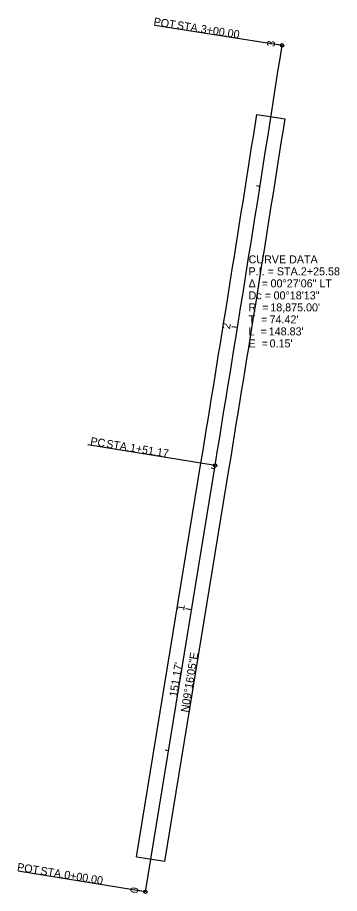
# Model space of a CAD drawing. Extents: x 1564819 to 1564931, y 632998 to 633305.
import ezdxf

# ---------------------------------------------------------------- set-up
doc = ezdxf.new("R2010")
doc.units = 0
for name, color, linetype in [('DR_X_Cells', 7, 'Continuous'), ('GK_Drainage_Nodes', 7, 'Continuous'), ('SV_X_Mon_Cells_Found', 7, 'Continuous'), ('SV_X_Shot_Marker', 7, 'Continuous'), ('UT_X_Misc_Cells', 7, 'Continuous'), ('UT_X_Water_Cells', 7, 'Continuous'), ('VG_X_Cells', 7, 'Continuous')]:
    doc.layers.add(name, color=color, linetype=linetype)

msp = doc.modelspace()

# ---------------------------------------------------------------- linework, layer by layer
at = {"layer": 'SV_X_Mon_Cells_Found'}
msp.add_line((1564863.56, 632998.97), (1564887.91, 633148.17), dxfattribs=at)
msp.add_arc((1546259.31, 636188.04), 18875, 350.731969, 351.183755, dxfattribs=at)
at = {"layer": 'SV_X_Shot_Marker'}
for p, q in [((1564911.3, 633295.15), (1564866.83, 633302.05)), ((1564887.91, 633148.17), (1564843.5, 633155.41)), ((1564863.56, 632998.97), (1564819.15, 633006.22))]:
    msp.add_line(p, q, dxfattribs=at)
for centre in [(1564911.3, 633295.15), (1564887.91, 633148.17), (1564863.56, 632998.97)]:
    msp.add_circle(centre, 0.6, dxfattribs=at)
at = {"layer": 'UT_X_Misc_Cells'}
for p, q in [((1564902.47, 633270.94), (1564912.35, 633269.4)), ((1564860.48, 633011.14), (1564882.98, 633148.97)), ((1564870.35, 633009.53), (1564892.85, 633147.36)), ((1564870.33, 633009.54), (1564860.46, 633011.13))]:
    msp.add_line(p, q, dxfattribs=at)
for radius in [18870, 18880]:
    msp.add_arc((1546259.31, 636188.04), radius, 350.731969, 351.107016, dxfattribs=at)
at = {"layer": 'UT_X_Water_Cells'}
for p, q in [((1564911.3, 633295.15), (1564909.32, 633295.45)), ((1564903.57, 633245.75), (1564902.39, 633245.94)), ((1564895.71, 633196.37), (1564893.74, 633196.69)), ((1564887.72, 633147.01), (1564886.54, 633147.21)), ((1564879.67, 633097.67), (1564877.7, 633097.99)), ((1564871.62, 633048.32), (1564870.43, 633048.51)), ((1564863.56, 632998.97), (1564861.59, 632999.29))]:
    msp.add_line(p, q, dxfattribs=at)

# ---------------------------------------------------------------- texts
at = {"layer": 'DR_X_Cells'}
msp.add_text("151.17'", height=2.8, rotation=80.732, dxfattribs=at).set_placement((1564874.62, 633066.98))
at = {"layer": 'GK_Drainage_Nodes'}
for s, p in [('CURVE DATA', (1564899.61, 633218.86)), ('P.I. = STA. ', (1564899.61, 633214.66)), ('2+25.58', (1564917.87, 633214.66)), ('Δ  = ', (1564899.61, 633210.46)), ('00°27\'06" LT', (1564907.28, 633210.46)), ('Dc = ', (1564899.61, 633206.26)), ('00°18\'13"', (1564908.34, 633206.26)), ('R  = ', (1564899.61, 633202.06)), ("18,875.00'", (1564907.19, 633202.06)), ('T  = ', (1564899.61, 633197.86)), ("74.42'", (1564906.94, 633197.86)), ('L  = ', (1564899.61, 633193.66)), ("148.83'", (1564906.65, 633193.66)), ('E  = ', (1564899.61, 633189.46)), ("0.15'", (1564906.95, 633189.46))]:
    msp.add_text(s, height=2.8, dxfattribs=at).set_placement(p)
at = {"layer": 'SV_X_Shot_Marker'}
for s, rotation, p in [('POT', 351.1838, (1564866.28, 633302.17)), (' STA. ', 351.1838, (1564873.4, 633301.07)), ('3+00.00', 351.1838, (1564882.74, 633299.62)), ('PC', 350.732, (1564844.17, 633155.35)), (' STA. ', 350.732, (1564848.7, 633154.61)), ('1+51.17', 350.732, (1564858.02, 633153.09)), ('POT', 350.732, (1564818.6, 633006.35)), (' STA. ', 350.732, (1564825.71, 633005.19)), ('0+00.00', 350.732, (1564835.04, 633003.67))]:
    msp.add_text(s, height=2.8, rotation=rotation, dxfattribs=at).set_placement(p)
at = {"layer": 'UT_X_Water_Cells'}
for s, rotation, p in [('3', 81.1838, (1564908.67, 633294.51)), ('2', 80.8802, (1564893.08, 633195.73)), ('1', 80.732, (1564877.05, 633097.16)), ('0', 80.732, (1564860.92, 632998.28))]:
    msp.add_text(s, height=2.8, rotation=rotation, dxfattribs=at).set_placement(p)
at = {"layer": 'VG_X_Cells'}
msp.add_text('N09°16\'05"E', height=2.8, rotation=80.732, dxfattribs=at).set_placement((1564878.64, 633061.58))

doc.saveas('drawing.dxf')
